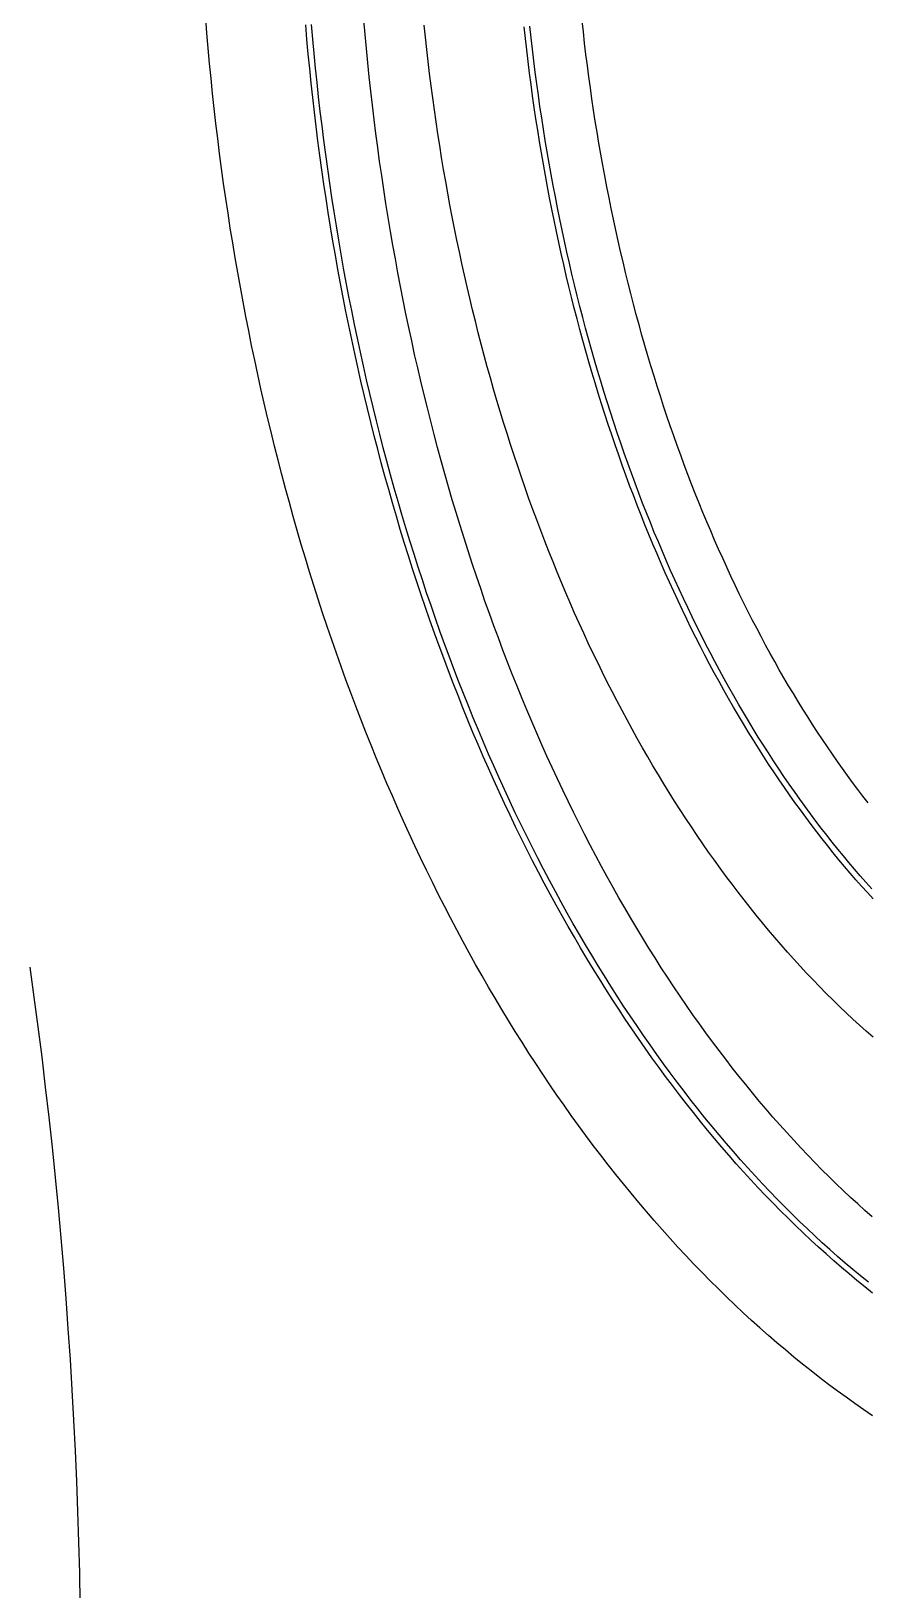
# Model space of a CAD drawing. Header units: metres. Extents: x 10 to 1210, y 10 to 2778.
# Drawn here: x 801.5 to 944.9, y 1840 to 2107.2 of the extents above; entities that cross this region are included whole.
import ezdxf

# ---------------------------------------------------------------- set-up
doc = ezdxf.new("R2010")
doc.units = ezdxf.units.M
for name, color, linetype in [('ACIKLIK', 5, 'Continuous'), ('CAM_SABLON', 4, 'Continuous'), ('DIS_KENAR_V91_Z3', 1, 'Continuous'), ('LAMBA_T4_Z4', 3, 'Continuous')]:
    doc.layers.add(name, color=color, linetype=linetype)

msp = doc.modelspace()

# ---------------------------------------------------------------- linework, layer by layer
at = {"layer": 'ACIKLIK'}
for points in [[(945.67, 1903.93), (944.43, 1905.03), (943.19, 1906.15), (941.96, 1907.28), (940.73, 1908.44), (939.5, 1909.61), (938.28, 1910.81), (937.06, 1912.02), (935.85, 1913.25), (934.64, 1914.5), (933.44, 1915.77), (932.24, 1917.06), (931.04, 1918.37), (929.86, 1919.69), (928.67, 1921.04), (927.5, 1922.4), (926.32, 1923.78), (925.16, 1925.18), (924, 1926.6), (922.84, 1928.04), (921.7, 1929.49), (920.56, 1930.96), (919.42, 1932.45), (918.29, 1933.96), (917.17, 1935.49), (916.06, 1937.03), (914.95, 1938.59), (913.85, 1940.17), (912.76, 1941.76), (911.67, 1943.38), (910.59, 1945.01), (909.52, 1946.65), (908.46, 1948.31), (907.41, 1949.99), (906.36, 1951.69), (905.32, 1953.4), (904.29, 1955.13), (903.27, 1956.88), (902.26, 1958.64), (901.25, 1960.41), (900.26, 1962.2), (899.27, 1964.01), (898.29, 1965.83), (897.33, 1967.67), (896.37, 1969.53), (895.42, 1971.39), (894.48, 1973.28), (893.55, 1975.17), (892.63, 1977.08), (891.72, 1979.01), (890.81, 1980.95), (889.92, 1982.91), (889.04, 1984.87), (888.17, 1986.85), (887.31, 1988.85), (886.46, 1990.86), (885.62, 1992.88), (884.79, 1994.91), (883.98, 1996.96), (883.17, 1999.02), (882.37, 2001.09), (881.59, 2003.18), (880.81, 2005.27), (880.05, 2007.38), (879.3, 2009.5), (878.56, 2011.63), (877.83, 2013.78), (877.11, 2015.93), (876.4, 2018.09), (875.71, 2020.27), (875.03, 2022.46), (874.36, 2024.65), (873.7, 2026.86), (873.05, 2029.08), (872.41, 2031.31), (871.79, 2033.54), (871.18, 2035.79), (870.58, 2038.05), (869.99, 2040.31), (869.42, 2042.59), (868.86, 2044.87), (868.31, 2047.16), (867.77, 2049.46), (867.24, 2051.77), (866.73, 2054.08), (866.23, 2056.41), (865.75, 2058.74), (865.27, 2061.08), (864.81, 2063.42), (864.36, 2065.77), (863.93, 2068.13), (863.5, 2070.5), (863.09, 2072.87), (862.7, 2075.25), (862.31, 2077.63), (861.94, 2080.03), (861.59, 2082.42), (861.24, 2084.82), (860.91, 2087.23), (860.59, 2089.64), (860.29, 2092.06), (860, 2094.48), (859.72, 2096.9), (859.46, 2099.33), (859.2, 2101.76), (858.97, 2104.2), (858.74, 2106.64), (858.53, 2109.09)], [(944.98, 1974.89), (944.09, 1976.04), (943.2, 1977.21), (942.32, 1978.38), (941.45, 1979.58), (940.57, 1980.78), (939.71, 1982.01), (938.85, 1983.24), (937.99, 1984.49), (937.14, 1985.75), (936.3, 1987.03), (935.46, 1988.32), (934.62, 1989.62), (933.8, 1990.94), (932.97, 1992.27), (932.16, 1993.62), (931.35, 1994.97), (930.55, 1996.34), (929.75, 1997.73), (928.96, 1999.12), (928.18, 2000.53), (927.41, 2001.95), (926.64, 2003.39), (925.88, 2004.83), (925.12, 2006.29), (924.37, 2007.76), (923.63, 2009.24), (922.9, 2010.74), (922.18, 2012.24), (921.46, 2013.76), (920.75, 2015.29), (920.05, 2016.83), (919.35, 2018.38), (918.67, 2019.94), (917.99, 2021.52), (917.32, 2023.1), (916.65, 2024.7), (916, 2026.3), (915.35, 2027.92), (914.72, 2029.54), (914.09, 2031.18), (913.47, 2032.83), (912.86, 2034.48), (912.25, 2036.15), (911.66, 2037.82), (911.07, 2039.51), (910.5, 2041.2), (909.93, 2042.91), (909.37, 2044.62), (908.82, 2046.34), (908.28, 2048.07), (907.75, 2049.81), (907.23, 2051.55), (906.72, 2053.31), (906.21, 2055.07), (905.72, 2056.84), (905.24, 2058.62), (904.76, 2060.4), (904.3, 2062.2), (903.84, 2064), (903.4, 2065.8), (902.96, 2067.62), (902.54, 2069.44), (902.12, 2071.27), (901.72, 2073.1), (901.32, 2074.94), (900.93, 2076.79), (900.56, 2078.64), (900.19, 2080.5), (899.84, 2082.37), (899.49, 2084.24), (899.16, 2086.11), (898.83, 2087.99), (898.52, 2089.88), (898.21, 2091.77), (897.92, 2093.66), (897.64, 2095.56), (897.36, 2097.47), (897.1, 2099.38), (896.85, 2101.29), (896.61, 2103.2), (896.38, 2105.12), (896.16, 2107.05), (895.95, 2108.97)]]:
    msp.add_lwpolyline(points, dxfattribs=at)
at = {"layer": 'CAM_SABLON'}
for points in [[(945.02, 1892.72), (943.7, 1893.8), (942.37, 1894.9), (941.06, 1896.02), (939.74, 1897.16), (938.43, 1898.32), (937.13, 1899.49), (935.83, 1900.69), (934.53, 1901.91), (933.24, 1903.14), (931.96, 1904.4), (930.68, 1905.67), (929.41, 1906.97), (928.14, 1908.28), (926.88, 1909.61), (925.62, 1910.96), (924.37, 1912.33), (923.13, 1913.72), (921.89, 1915.12), (920.66, 1916.55), (919.43, 1917.99), (918.22, 1919.45), (917.01, 1920.93), (915.8, 1922.43), (914.61, 1923.95), (913.42, 1925.48), (912.24, 1927.03), (911.06, 1928.6), (909.9, 1930.19), (908.74, 1931.79), (907.59, 1933.41), (906.45, 1935.05), (905.31, 1936.71), (904.18, 1938.38), (903.07, 1940.07), (901.96, 1941.78), (900.86, 1943.5), (899.76, 1945.24), (898.68, 1946.99), (897.61, 1948.77), (896.54, 1950.55), (895.49, 1952.36), (894.44, 1954.18), (893.4, 1956.01), (892.37, 1957.86), (891.36, 1959.73), (890.35, 1961.61), (889.35, 1963.51), (888.36, 1965.42), (887.38, 1967.34), (886.41, 1969.28), (885.45, 1971.24), (884.5, 1973.21), (883.57, 1975.19), (882.64, 1977.19), (881.72, 1979.2), (880.82, 1981.22), (879.92, 1983.26), (879.04, 1985.31), (878.16, 1987.38), (877.3, 1989.46), (876.45, 1991.55), (875.61, 1993.65), (874.78, 1995.76), (873.96, 1997.89), (873.16, 2000.03), (872.36, 2002.18), (871.58, 2004.34), (870.81, 2006.52), (870.05, 2008.71), (869.3, 2010.9), (868.56, 2013.11), (867.84, 2015.33), (867.13, 2017.56), (866.43, 2019.8), (865.74, 2022.05), (865.06, 2024.31), (864.4, 2026.58), (863.75, 2028.86), (863.11, 2031.15), (862.49, 2033.45), (861.87, 2035.76), (861.27, 2038.08), (860.69, 2040.41), (860.11, 2042.74), (859.55, 2045.09), (859, 2047.44), (858.46, 2049.8), (857.94, 2052.16), (857.43, 2054.54), (856.93, 2056.92), (856.45, 2059.31), (855.97, 2061.71), (855.52, 2064.11), (855.07, 2066.53), (854.64, 2068.94), (854.22, 2071.37), (853.82, 2073.8), (853.42, 2076.23), (853.05, 2078.67), (852.68, 2081.12), (852.33, 2083.57), (851.99, 2086.03), (851.67, 2088.49), (851.36, 2090.96), (851.06, 2093.43), (850.78, 2095.9), (850.51, 2098.38), (850.25, 2100.87), (850.01, 2103.35), (849.78, 2105.84), (849.56, 2108.34)], [(945.59, 1960.19), (944.61, 1961.28), (943.64, 1962.39), (942.67, 1963.51), (941.7, 1964.65), (940.74, 1965.8), (939.79, 1966.97), (938.84, 1968.15), (937.89, 1969.35), (936.95, 1970.56), (936.02, 1971.78), (935.09, 1973.02), (934.17, 1974.28), (933.26, 1975.55), (932.35, 1976.83), (931.44, 1978.12), (930.54, 1979.43), (929.65, 1980.76), (928.77, 1982.09), (927.89, 1983.45), (927.02, 1984.81), (926.15, 1986.19), (925.3, 1987.58), (924.45, 1988.98), (923.6, 1990.4), (922.77, 1991.83), (921.94, 1993.27), (921.11, 1994.72), (920.3, 1996.19), (919.49, 1997.67), (918.69, 1999.16), (917.9, 2000.67), (917.11, 2002.18), (916.34, 2003.71), (915.57, 2005.25), (914.81, 2006.8), (914.05, 2008.37), (913.31, 2009.94), (912.57, 2011.53), (911.84, 2013.13), (911.12, 2014.73), (910.41, 2016.35), (909.71, 2017.98), (909.02, 2019.62), (908.33, 2021.27), (907.65, 2022.94), (906.99, 2024.61), (906.33, 2026.29), (905.68, 2027.98), (905.04, 2029.68), (904.4, 2031.39), (903.78, 2033.11), (903.17, 2034.84), (902.56, 2036.58), (901.97, 2038.33), (901.38, 2040.09), (900.81, 2041.85), (900.24, 2043.63), (899.68, 2045.41), (899.14, 2047.2), (898.6, 2049), (898.07, 2050.81), (897.55, 2052.63), (897.04, 2054.45), (896.55, 2056.28), (896.06, 2058.12), (895.58, 2059.97), (895.11, 2061.82), (894.65, 2063.68), (894.21, 2065.55), (893.77, 2067.42), (893.34, 2069.3), (892.92, 2071.18), (892.52, 2073.08), (892.12, 2074.98), (891.73, 2076.88), (891.36, 2078.79), (890.99, 2080.71), (890.64, 2082.63), (890.29, 2084.55), (889.96, 2086.49), (889.64, 2088.42), (889.32, 2090.36), (889.02, 2092.31), (888.73, 2094.26), (888.45, 2096.22), (888.18, 2098.17), (887.92, 2100.14), (887.68, 2102.1), (887.44, 2104.07), (887.21, 2106.05), (887, 2108.03)]]:
    msp.add_lwpolyline(points, dxfattribs=at)
at = {"layer": 'DIS_KENAR_V91_Z3'}
for points in [[(945.76, 1869.85), (944.24, 1870.88), (942.72, 1871.94), (941.21, 1873.01), (939.7, 1874.11), (938.2, 1875.22), (936.71, 1876.36), (935.22, 1877.52), (933.74, 1878.7), (932.27, 1879.9), (930.8, 1881.12), (929.34, 1882.35), (927.89, 1883.61), (926.44, 1884.89), (925, 1886.19), (923.57, 1887.51), (922.14, 1888.85), (920.73, 1890.21), (919.32, 1891.59), (917.91, 1892.98), (916.52, 1894.4), (915.13, 1895.83), (913.75, 1897.29), (912.38, 1898.76), (911.02, 1900.25), (909.67, 1901.77), (908.32, 1903.29), (906.98, 1904.84), (905.66, 1906.41), (904.34, 1907.99), (903.02, 1909.6), (901.72, 1911.22), (900.43, 1912.86), (899.15, 1914.51), (897.87, 1916.19), (896.6, 1917.88), (895.35, 1919.59), (894.1, 1921.31), (892.87, 1923.06), (891.64, 1924.82), (890.42, 1926.59), (889.21, 1928.39), (888.01, 1930.2), (886.83, 1932.02), (885.65, 1933.87), (884.48, 1935.73), (883.33, 1937.6), (882.18, 1939.49), (881.04, 1941.4), (879.92, 1943.32), (878.8, 1945.26), (877.7, 1947.21), (876.61, 1949.18), (875.52, 1951.17), (874.45, 1953.16), (873.39, 1955.18), (872.34, 1957.2), (871.3, 1959.25), (870.28, 1961.3), (869.26, 1963.37), (868.26, 1965.46), (867.27, 1967.55), (866.29, 1969.66), (865.32, 1971.79), (864.36, 1973.93), (863.42, 1976.08), (862.48, 1978.24), (861.56, 1980.42), (860.65, 1982.61), (859.76, 1984.81), (858.87, 1987.02), (858, 1989.25), (857.14, 1991.49), (856.29, 1993.74), (855.46, 1996), (854.63, 1998.27), (853.82, 2000.56), (853.02, 2002.85), (852.24, 2005.16), (851.47, 2007.48), (850.71, 2009.8), (849.96, 2012.14), (849.23, 2014.49), (848.51, 2016.85), (847.8, 2019.21), (847.11, 2021.59), (846.43, 2023.98), (845.76, 2026.38), (845.1, 2028.78), (844.46, 2031.19), (843.84, 2033.62), (843.22, 2036.05), (842.62, 2038.49), (842.03, 2040.94), (841.46, 2043.39), (840.9, 2045.86), (840.35, 2048.33), (839.82, 2050.81), (839.3, 2053.29), (838.79, 2055.79), (838.3, 2058.29), (837.82, 2060.8), (837.36, 2063.31), (836.91, 2065.83), (836.47, 2068.35), (836.05, 2070.89), (835.64, 2073.42), (835.25, 2075.97), (834.87, 2078.51), (834.5, 2081.07), (834.15, 2083.63), (833.81, 2086.19), (833.49, 2088.76), (833.18, 2091.33), (832.89, 2093.91), (832.61, 2096.49), (832.34, 2099.07), (832.09, 2101.66), (831.85, 2104.25), (831.63, 2106.84), (831.42, 2109.44)], [(945.82, 1934.71), (944.66, 1935.74), (943.5, 1936.79), (942.35, 1937.85), (941.2, 1938.93), (940.06, 1940.02), (938.92, 1941.13), (937.79, 1942.25), (936.67, 1943.4), (935.55, 1944.55), (934.44, 1945.72), (933.34, 1946.91), (932.24, 1948.11), (931.15, 1949.33), (930.07, 1950.56), (928.99, 1951.81), (927.92, 1953.07), (926.86, 1954.34), (925.8, 1955.63), (924.76, 1956.94), (923.71, 1958.26), (922.68, 1959.59), (921.65, 1960.94), (920.63, 1962.3), (919.62, 1963.68), (918.62, 1965.07), (917.62, 1966.47), (916.63, 1967.89), (915.65, 1969.32), (914.68, 1970.77), (913.72, 1972.22), (912.76, 1973.69), (911.81, 1975.18), (910.87, 1976.68), (909.94, 1978.19), (909.02, 1979.71), (908.1, 1981.24), (907.2, 1982.79), (906.3, 1984.35), (905.41, 1985.93), (904.53, 1987.51), (903.66, 1989.11), (902.8, 1990.72), (901.94, 1992.34), (901.1, 1993.97), (900.26, 1995.61), (899.43, 1997.27), (898.62, 1998.94), (897.81, 2000.61), (897.01, 2002.3), (896.22, 2004), (895.44, 2005.71), (894.67, 2007.44), (893.91, 2009.17), (893.16, 2010.91), (892.42, 2012.66), (891.68, 2014.43), (890.96, 2016.2), (890.25, 2017.98), (889.55, 2019.78), (888.85, 2021.58), (888.17, 2023.39), (887.5, 2025.21), (886.84, 2027.04), (886.18, 2028.88), (885.54, 2030.73), (884.91, 2032.59), (884.29, 2034.45), (883.68, 2036.33), (883.08, 2038.21), (882.48, 2040.1), (881.9, 2042), (881.34, 2043.9), (880.78, 2045.82), (880.23, 2047.74), (879.69, 2049.67), (879.16, 2051.61), (878.65, 2053.55), (878.14, 2055.5), (877.65, 2057.46), (877.16, 2059.43), (876.69, 2061.4), (876.23, 2063.38), (875.78, 2065.36), (875.34, 2067.35), (874.91, 2069.35), (874.49, 2071.35), (874.08, 2073.36), (873.69, 2075.37), (873.3, 2077.39), (872.93, 2079.41), (872.56, 2081.44), (872.21, 2083.47), (871.87, 2085.51), (871.54, 2087.56), (871.23, 2089.6), (870.92, 2091.66), (870.63, 2093.71), (870.34, 2095.77), (870.07, 2097.84), (869.81, 2099.9), (869.56, 2101.98), (869.32, 2104.05), (869.1, 2106.13), (868.88, 2108.21)], [(801.26, 1946.75), (801.97, 1941.62), (802.65, 1936.49), (803.3, 1931.34), (803.92, 1926.19), (804.51, 1921.03), (805.08, 1915.86), (805.61, 1910.69), (806.11, 1905.5), (806.58, 1900.32), (807.02, 1895.12), (807.43, 1889.92), (807.81, 1884.72), (808.16, 1879.51), (808.48, 1874.29), (808.77, 1869.08), (809.03, 1863.85), (809.25, 1858.63), (809.45, 1853.4), (809.62, 1848.17), (809.76, 1842.94), (809.86, 1837.71)]]:
    msp.add_lwpolyline(points, dxfattribs=at)
at = {"layer": 'LAMBA_T4_Z4'}
for points in [[(945.74, 1890.88), (944.4, 1891.94), (943.06, 1893.03), (941.73, 1894.14), (940.4, 1895.26), (939.08, 1896.41), (937.77, 1897.57), (936.45, 1898.76), (935.15, 1899.96), (933.84, 1901.18), (932.55, 1902.43), (931.26, 1903.69), (929.97, 1904.97), (928.69, 1906.27), (927.41, 1907.59), (926.15, 1908.93), (924.88, 1910.28), (923.63, 1911.66), (922.38, 1913.05), (921.14, 1914.47), (919.9, 1915.9), (918.67, 1917.35), (917.45, 1918.82), (916.23, 1920.3), (915.02, 1921.81), (913.82, 1923.33), (912.63, 1924.87), (911.44, 1926.43), (910.26, 1928), (909.09, 1929.6), (907.93, 1931.21), (906.77, 1932.84), (905.62, 1934.48), (904.48, 1936.15), (903.35, 1937.82), (902.23, 1939.52), (901.12, 1941.23), (900.01, 1942.96), (898.92, 1944.71), (897.83, 1946.47), (896.75, 1948.25), (895.68, 1950.05), (894.62, 1951.86), (893.57, 1953.68), (892.53, 1955.52), (891.5, 1957.38), (890.48, 1959.25), (889.46, 1961.14), (888.46, 1963.04), (887.47, 1964.96), (886.49, 1966.89), (885.51, 1968.84), (884.55, 1970.8), (883.6, 1972.78), (882.66, 1974.77), (881.73, 1976.77), (880.81, 1978.79), (879.9, 1980.82), (879, 1982.86), (878.12, 1984.92), (877.24, 1986.99), (876.37, 1989.07), (875.52, 1991.17), (874.68, 1993.28), (873.85, 1995.4), (873.03, 1997.53), (872.22, 1999.68), (871.42, 2001.84), (870.64, 2004.01), (869.86, 2006.19), (869.1, 2008.38), (868.35, 2010.58), (867.61, 2012.8), (866.89, 2015.02), (866.17, 2017.26), (865.47, 2019.51), (864.78, 2021.76), (864.11, 2024.03), (863.44, 2026.31), (862.79, 2028.59), (862.15, 2030.89), (861.52, 2033.19), (860.91, 2035.51), (860.3, 2037.83), (859.72, 2040.16), (859.14, 2042.51), (858.57, 2044.86), (858.02, 2047.21), (857.49, 2049.58), (856.96, 2051.95), (856.45, 2054.33), (855.95, 2056.72), (855.46, 2059.12), (854.99, 2061.52), (854.53, 2063.93), (854.09, 2066.35), (853.65, 2068.77), (853.23, 2071.2), (852.83, 2073.63), (852.44, 2076.08), (852.06, 2078.52), (851.69, 2080.97), (851.34, 2083.43), (851, 2085.89), (850.67, 2088.36), (850.36, 2090.83), (850.07, 2093.31), (849.78, 2095.79), (849.51, 2098.28), (849.25, 2100.77), (849.01, 2103.26), (848.78, 2105.76), (848.57, 2108.25)], [(945.84, 1958.43), (944.85, 1959.51), (943.86, 1960.61), (942.88, 1961.73), (941.91, 1962.86), (940.94, 1964), (939.97, 1965.16), (939.01, 1966.34), (938.05, 1967.53), (937.11, 1968.73), (936.16, 1969.95), (935.22, 1971.18), (934.29, 1972.43), (933.36, 1973.69), (932.44, 1974.96), (931.53, 1976.25), (930.62, 1977.56), (929.72, 1978.87), (928.82, 1980.2), (927.93, 1981.55), (927.05, 1982.9), (926.17, 1984.27), (925.31, 1985.66), (924.44, 1987.06), (923.59, 1988.47), (922.74, 1989.89), (921.9, 1991.33), (921.07, 1992.77), (920.24, 1994.24), (919.42, 1995.71), (918.61, 1997.2), (917.81, 1998.69), (917.01, 2000.2), (916.22, 2001.73), (915.44, 2003.26), (914.67, 2004.81), (913.91, 2006.37), (913.15, 2007.94), (912.4, 2009.52), (911.66, 2011.11), (910.93, 2012.71), (910.21, 2014.33), (909.5, 2015.95), (908.79, 2017.59), (908.09, 2019.24), (907.41, 2020.89), (906.73, 2022.56), (906.06, 2024.24), (905.39, 2025.93), (904.74, 2027.62), (904.1, 2029.33), (903.46, 2031.05), (902.84, 2032.78), (902.22, 2034.51), (901.62, 2036.26), (901.02, 2038.01), (900.43, 2039.77), (899.85, 2041.55), (899.29, 2043.33), (898.73, 2045.12), (898.18, 2046.91), (897.64, 2048.72), (897.11, 2050.53), (896.59, 2052.35), (896.08, 2054.18), (895.58, 2056.02), (895.09, 2057.87), (894.61, 2059.72), (894.14, 2061.58), (893.68, 2063.44), (893.23, 2065.31), (892.79, 2067.19), (892.36, 2069.08), (891.95, 2070.97), (891.54, 2072.87), (891.14, 2074.77), (890.75, 2076.68), (890.38, 2078.6), (890.01, 2080.52), (889.65, 2082.45), (889.31, 2084.38), (888.97, 2086.32), (888.65, 2088.26), (888.34, 2090.21), (888.03, 2092.16), (887.74, 2094.12), (887.46, 2096.08), (887.19, 2098.04), (886.93, 2100.01), (886.68, 2101.98), (886.45, 2103.96), (886.22, 2105.94), (886, 2107.92)]]:
    msp.add_lwpolyline(points, dxfattribs=at)

doc.saveas('drawing.dxf')
